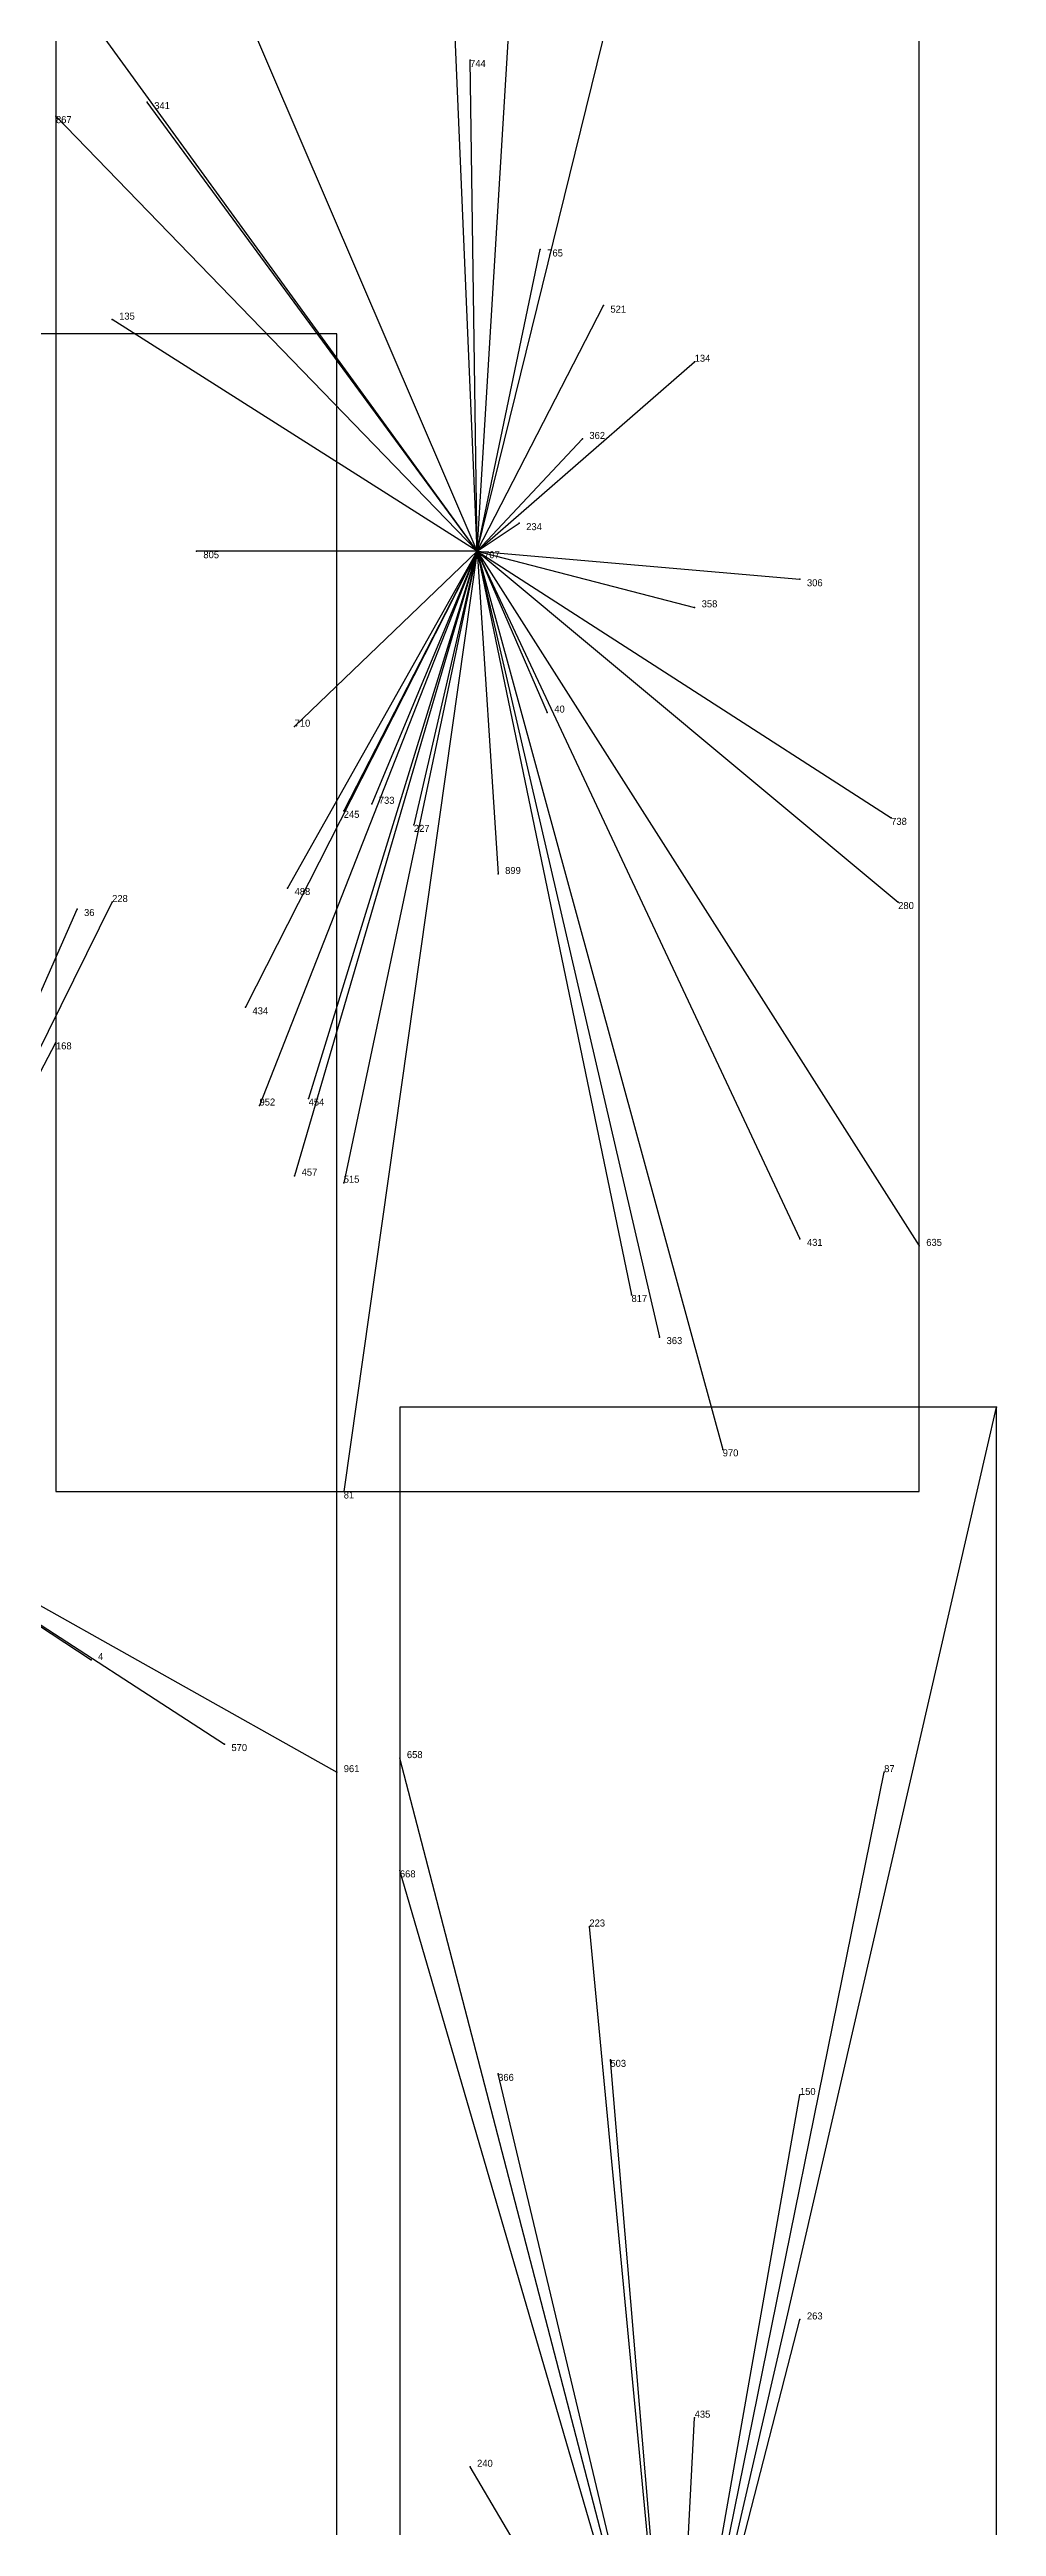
# Model space of a CAD drawing. Extents: x 0 to 1, y 0 to 1.
# Drawn here: x 0.2191 to 0.354, y 0.2895 to 0.6425 of the extents above; entities that cross this region are included whole.
import ezdxf

# ---------------------------------------------------------------- set-up
doc = ezdxf.new("R2010")
doc.units = 0
for name, color, linetype in [('Clients', 3, 'CONTINUOUS'), ('Facilities', 3, 'CONTINUOUS'), ('Facilities_lines', 3, 'CONTINUOUS'), ('Min_max_boxes', 1, 'CONTINUOUS'), ('Normals', 1, 'CONTINUOUS'), ('Source_points', 5, 'CONTINUOUS'), ('Text', 3, 'CONTINUOUS')]:
    doc.layers.add(name, color=color, linetype=linetype)

msp = doc.modelspace()

# ---------------------------------------------------------------- linework, layer by layer
at = {"layer": 'Clients', "color": 5}
for p in [(0.279, 0.641), (0.22, 0.633), (0.233, 0.635), (0.289, 0.614), (0.228, 0.604), (0.298, 0.606), (0.311, 0.598), (0.295, 0.587), (0.286, 0.575), (0.24, 0.571), (0.326, 0.567), (0.311, 0.563), (0.29, 0.548), (0.254, 0.546), (0.261, 0.534), (0.265, 0.535), (0.271, 0.532), (0.339, 0.533), (0.253, 0.523), (0.283, 0.525), (0.223, 0.52), (0.228, 0.521), (0.34, 0.521), (0.247, 0.506), (0.22, 0.501), (0.249, 0.492), (0.256, 0.493), (0.254, 0.482), (0.261, 0.481), (0.326, 0.473), (0.343, 0.472), (0.302, 0.465), (0.306, 0.459), (0.354, 0.449), (0.315, 0.443), (0.261, 0.437), (0.225, 0.413), (0.244, 0.401), (0.269, 0.399), (0.26, 0.397), (0.338, 0.397), (0.269, 0.383), (0.296, 0.375), (0.283, 0.354), (0.299, 0.356), (0.326, 0.351), (0.326, 0.319), (0.311, 0.305), (0.279, 0.298)]:
    msp.add_point(p, dxfattribs=at)
at = {"layer": 'Facilities', "color": 3}
msp.add_point((0.28, 0.571), dxfattribs=at)
at = {"layer": 'Facilities_lines', "color": 3}
for p, q in [((0.28, 0.571), (0.314, 0.709)), ((0.28, 0.571), (0.275, 0.689)), ((0.28, 0.571), (0.287, 0.686)), ((0.28, 0.571), (0.244, 0.655)), ((0.28, 0.571), (0.227, 0.644)), ((0.28, 0.571), (0.279, 0.641)), ((0.28, 0.571), (0.22, 0.633)), ((0.28, 0.571), (0.233, 0.635)), ((0.28, 0.571), (0.289, 0.614)), ((0.28, 0.571), (0.228, 0.604)), ((0.28, 0.571), (0.298, 0.606)), ((0.28, 0.571), (0.311, 0.598)), ((0.28, 0.571), (0.295, 0.587)), ((0.28, 0.571), (0.286, 0.575)), ((0.28, 0.571), (0.24, 0.571)), ((0.28, 0.571), (0.247, 0.506)), ((0.28, 0.571), (0.249, 0.492)), ((0.28, 0.571), (0.253, 0.523)), ((0.28, 0.571), (0.254, 0.482)), ((0.28, 0.571), (0.254, 0.546)), ((0.28, 0.571), (0.256, 0.493)), ((0.28, 0.571), (0.261, 0.437)), ((0.28, 0.571), (0.261, 0.534)), ((0.28, 0.571), (0.261, 0.481)), ((0.28, 0.571), (0.265, 0.535)), ((0.28, 0.571), (0.271, 0.532)), ((0.28, 0.571), (0.29, 0.548)), ((0.28, 0.571), (0.34, 0.521)), ((0.28, 0.571), (0.311, 0.563)), ((0.28, 0.571), (0.306, 0.459)), ((0.28, 0.571), (0.326, 0.473)), ((0.28, 0.571), (0.326, 0.567)), ((0.28, 0.571), (0.343, 0.472)), ((0.28, 0.571), (0.339, 0.533)), ((0.28, 0.571), (0.302, 0.465)), ((0.28, 0.571), (0.283, 0.525)), ((0.28, 0.571), (0.315, 0.443)), ((0.187, 0.438), (0.228, 0.521)), ((0.187, 0.438), (0.223, 0.52)), ((0.187, 0.438), (0.22, 0.501)), ((0.308, 0.249), (0.354, 0.449)), ((0.187, 0.438), (0.225, 0.413)), ((0.187, 0.438), (0.244, 0.401)), ((0.187, 0.438), (0.26, 0.397)), ((0.308, 0.249), (0.269, 0.399)), ((0.308, 0.249), (0.338, 0.397)), ((0.308, 0.249), (0.269, 0.383)), ((0.308, 0.249), (0.296, 0.375)), ((0.308, 0.249), (0.283, 0.354)), ((0.308, 0.249), (0.299, 0.356)), ((0.308, 0.249), (0.326, 0.351)), ((0.308, 0.249), (0.326, 0.319)), ((0.308, 0.249), (0.311, 0.305)), ((0.308, 0.249), (0.279, 0.298))]:
    msp.add_line(p, q, dxfattribs=at)
at = {"layer": 'Min_max_boxes', "color": 1}
for p, q in [((0.22, 0.709), (0.22, 0.437)), ((0.22, 0.709), (0.22, 0.437)), ((0.343, 0.437), (0.343, 0.709)), ((0.343, 0.437), (0.343, 0.709)), ((0.26, 0.602), (0.132, 0.602)), ((0.26, 0.602), (0.132, 0.602)), ((0.26, 0.275), (0.26, 0.602)), ((0.26, 0.275), (0.26, 0.602)), ((0.26, 0.602), (0.26, 0.602)), ((0.354, 0.449), (0.269, 0.449)), ((0.269, 0.449), (0.269, 0.013)), ((0.354, 0.449), (0.269, 0.449)), ((0.269, 0.449), (0.269, 0.013)), ((0.269, 0.449), (0.269, 0.449)), ((0.354, 0.013), (0.354, 0.449)), ((0.354, 0.013), (0.354, 0.449)), ((0.354, 0.449), (0.354, 0.449)), ((0.22, 0.437), (0.343, 0.437)), ((0.22, 0.437), (0.343, 0.437)), ((0.22, 0.437), (0.22, 0.437)), ((0.343, 0.437), (0.343, 0.437))]:
    msp.add_line(p, q, dxfattribs=at)
at = {"layer": 'Normals', "color": 1}
for p, q in [((0.279, 0.641), (0.279, 0.641, 0.1)), ((0.22, 0.633), (0.22, 0.633, 0.1)), ((0.233, 0.635), (0.233, 0.635, 0.1)), ((0.289, 0.614), (0.289, 0.614, 0.1)), ((0.228, 0.604), (0.228, 0.604, 0.1)), ((0.298, 0.606), (0.298, 0.606, 0.1)), ((0.311, 0.598), (0.311, 0.598, 0.1)), ((0.295, 0.587), (0.295, 0.587, 0.1)), ((0.286, 0.575), (0.286, 0.575, 0.1)), ((0.24, 0.571), (0.24, 0.571, 0.1)), ((0.28, 0.571), (0.28, 0.571, 0.1)), ((0.326, 0.567), (0.326, 0.567, 0.1)), ((0.311, 0.563), (0.311, 0.563, 0.1)), ((0.29, 0.548), (0.29, 0.548, 0.1)), ((0.254, 0.546), (0.254, 0.546, 0.1)), ((0.261, 0.534), (0.261, 0.534, 0.1)), ((0.265, 0.535), (0.265, 0.535, 0.1)), ((0.271, 0.532), (0.271, 0.532, 0.1)), ((0.339, 0.533), (0.339, 0.533, 0.1)), ((0.253, 0.523), (0.253, 0.523, 0.1)), ((0.283, 0.525), (0.283, 0.525, 0.1)), ((0.223, 0.52), (0.223, 0.52, 0.1)), ((0.228, 0.521), (0.228, 0.521, 0.1)), ((0.34, 0.521), (0.34, 0.521, 0.1)), ((0.247, 0.506), (0.247, 0.506, 0.1)), ((0.22, 0.501), (0.22, 0.501, 0.1)), ((0.249, 0.492), (0.249, 0.492, 0.1)), ((0.256, 0.493), (0.256, 0.493, 0.1)), ((0.254, 0.482), (0.254, 0.482, 0.1)), ((0.261, 0.481), (0.261, 0.481, 0.1)), ((0.326, 0.473), (0.326, 0.473, 0.1)), ((0.343, 0.472), (0.343, 0.472, 0.1)), ((0.302, 0.465), (0.302, 0.465, 0.1)), ((0.306, 0.459), (0.306, 0.459, 0.1)), ((0.354, 0.449), (0.354, 0.449, 0.1)), ((0.315, 0.443), (0.315, 0.443, 0.1)), ((0.261, 0.437), (0.261, 0.437, 0.1)), ((0.225, 0.413), (0.225, 0.413, 0.1)), ((0.244, 0.401), (0.244, 0.401, 0.1)), ((0.269, 0.399), (0.269, 0.399, 0.1)), ((0.26, 0.397), (0.26, 0.397, 0.1)), ((0.338, 0.397), (0.338, 0.397, 0.1)), ((0.269, 0.383), (0.269, 0.383, 0.1)), ((0.296, 0.375), (0.296, 0.375, 0.1)), ((0.283, 0.354), (0.283, 0.354, 0.1)), ((0.299, 0.356), (0.299, 0.356, 0.1)), ((0.326, 0.351), (0.326, 0.351, 0.1)), ((0.326, 0.319), (0.326, 0.319, 0.1)), ((0.311, 0.305), (0.311, 0.305, 0.1)), ((0.279, 0.298), (0.279, 0.298, 0.1))]:
    msp.add_line(p, q, dxfattribs=at)
at = {"layer": 'Source_points', "color": 5}
for p in [(0.279, 0.641), (0.22, 0.633), (0.233, 0.635), (0.289, 0.614), (0.228, 0.604), (0.298, 0.606), (0.311, 0.598), (0.295, 0.587), (0.286, 0.575), (0.24, 0.571), (0.28, 0.571), (0.326, 0.567), (0.311, 0.563), (0.29, 0.548), (0.254, 0.546), (0.261, 0.534), (0.265, 0.535), (0.271, 0.532), (0.339, 0.533), (0.253, 0.523), (0.283, 0.525), (0.223, 0.52), (0.228, 0.521), (0.34, 0.521), (0.247, 0.506), (0.22, 0.501), (0.249, 0.492), (0.256, 0.493), (0.254, 0.482), (0.261, 0.481), (0.326, 0.473), (0.343, 0.472), (0.302, 0.465), (0.306, 0.459), (0.354, 0.449), (0.315, 0.443), (0.261, 0.437), (0.225, 0.413), (0.244, 0.401), (0.269, 0.399), (0.26, 0.397), (0.338, 0.397), (0.269, 0.383), (0.296, 0.375), (0.283, 0.354), (0.299, 0.356), (0.326, 0.351), (0.326, 0.319), (0.311, 0.305), (0.279, 0.298)]:
    msp.add_point(p, dxfattribs=at)

# ---------------------------------------------------------------- texts
at = {"layer": 'Text', "color": 3}
for s, p in [('744', (0.279, 0.64)), ('867', (0.22, 0.632)), ('341', (0.234, 0.634)), ('765', (0.29, 0.613)), ('135', (0.229, 0.604)), ('521', (0.299, 0.605)), ('134', (0.311, 0.598)), ('362', (0.296, 0.587)), ('234', (0.287, 0.574)), ('805', (0.241, 0.57)), ('707', (0.281, 0.57)), ('306', (0.327, 0.566)), ('358', (0.312, 0.563)), ('40', (0.291, 0.548)), ('710', (0.254, 0.546)), ('245', (0.261, 0.533)), ('733', (0.266, 0.535)), ('227', (0.271, 0.531)), ('738', (0.339, 0.532)), ('899', (0.284, 0.525)), ('488', (0.254, 0.522)), ('36', (0.224, 0.519)), ('228', (0.228, 0.521)), ('280', (0.34, 0.52)), ('434', (0.248, 0.505)), ('168', (0.22, 0.5)), ('952', (0.249, 0.492)), ('454', (0.256, 0.492)), ('457', (0.255, 0.482)), ('515', (0.261, 0.481)), ('431', (0.327, 0.472)), ('635', (0.344, 0.472)), ('817', (0.302, 0.464)), ('363', (0.307, 0.458)), ('970', (0.315, 0.442)), ('81', (0.261, 0.436)), ('4', (0.226, 0.413)), ('570', (0.245, 0.4)), ('658', (0.27, 0.399)), ('961', (0.261, 0.397)), ('87', (0.338, 0.397)), ('668', (0.269, 0.382)), ('223', (0.296, 0.375)), ('366', (0.283, 0.353)), ('503', (0.299, 0.355)), ('150', (0.326, 0.351)), ('263', (0.327, 0.319)), ('435', (0.311, 0.305)), ('240', (0.28, 0.298))]:
    msp.add_text(s, height=0.001, dxfattribs=at).set_placement(p)

doc.saveas('drawing.dxf')
